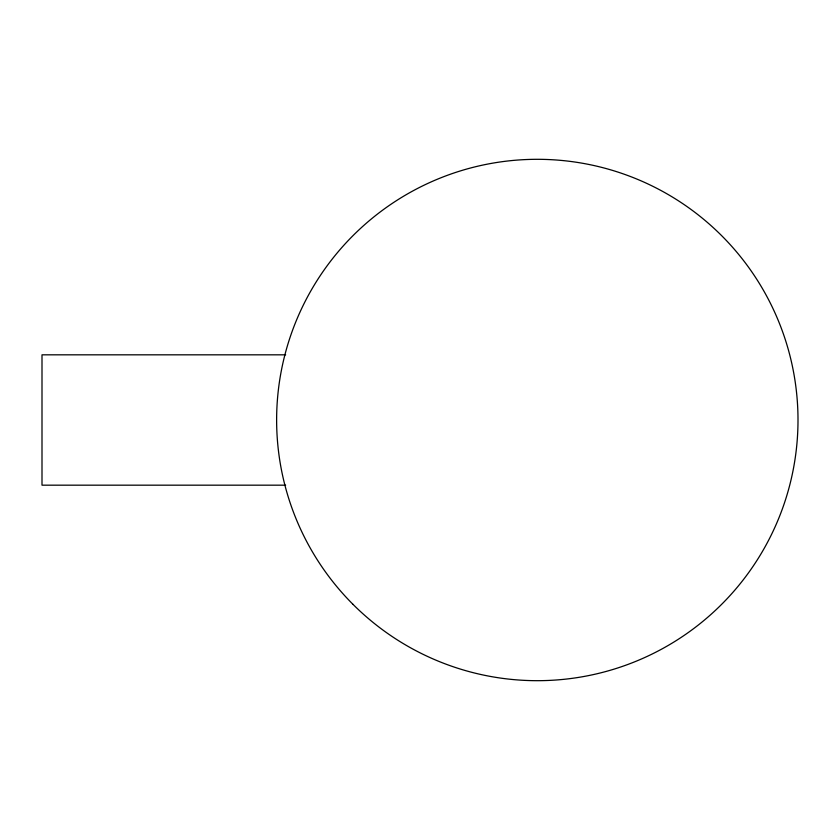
<?xml version="1.0" encoding="UTF-8"?>
<svg xmlns="http://www.w3.org/2000/svg" width="840" height="840" viewBox="0 0 840 840"><rect width="100%" height="100%" fill="white"/><g stroke="black" fill="none" stroke-linecap="round" stroke-linejoin="round"><path stroke-width="1.26" d="M285.663 354.827L42 354.827L42 485.173L285.663 485.173M352.979 604.338A260.694 260.694 0 0 0 789.117 487.473A260.694 260.694 0 0 0 469.844 168.189A260.694 260.694 0 0 0 352.979 604.338"/></g></svg>
